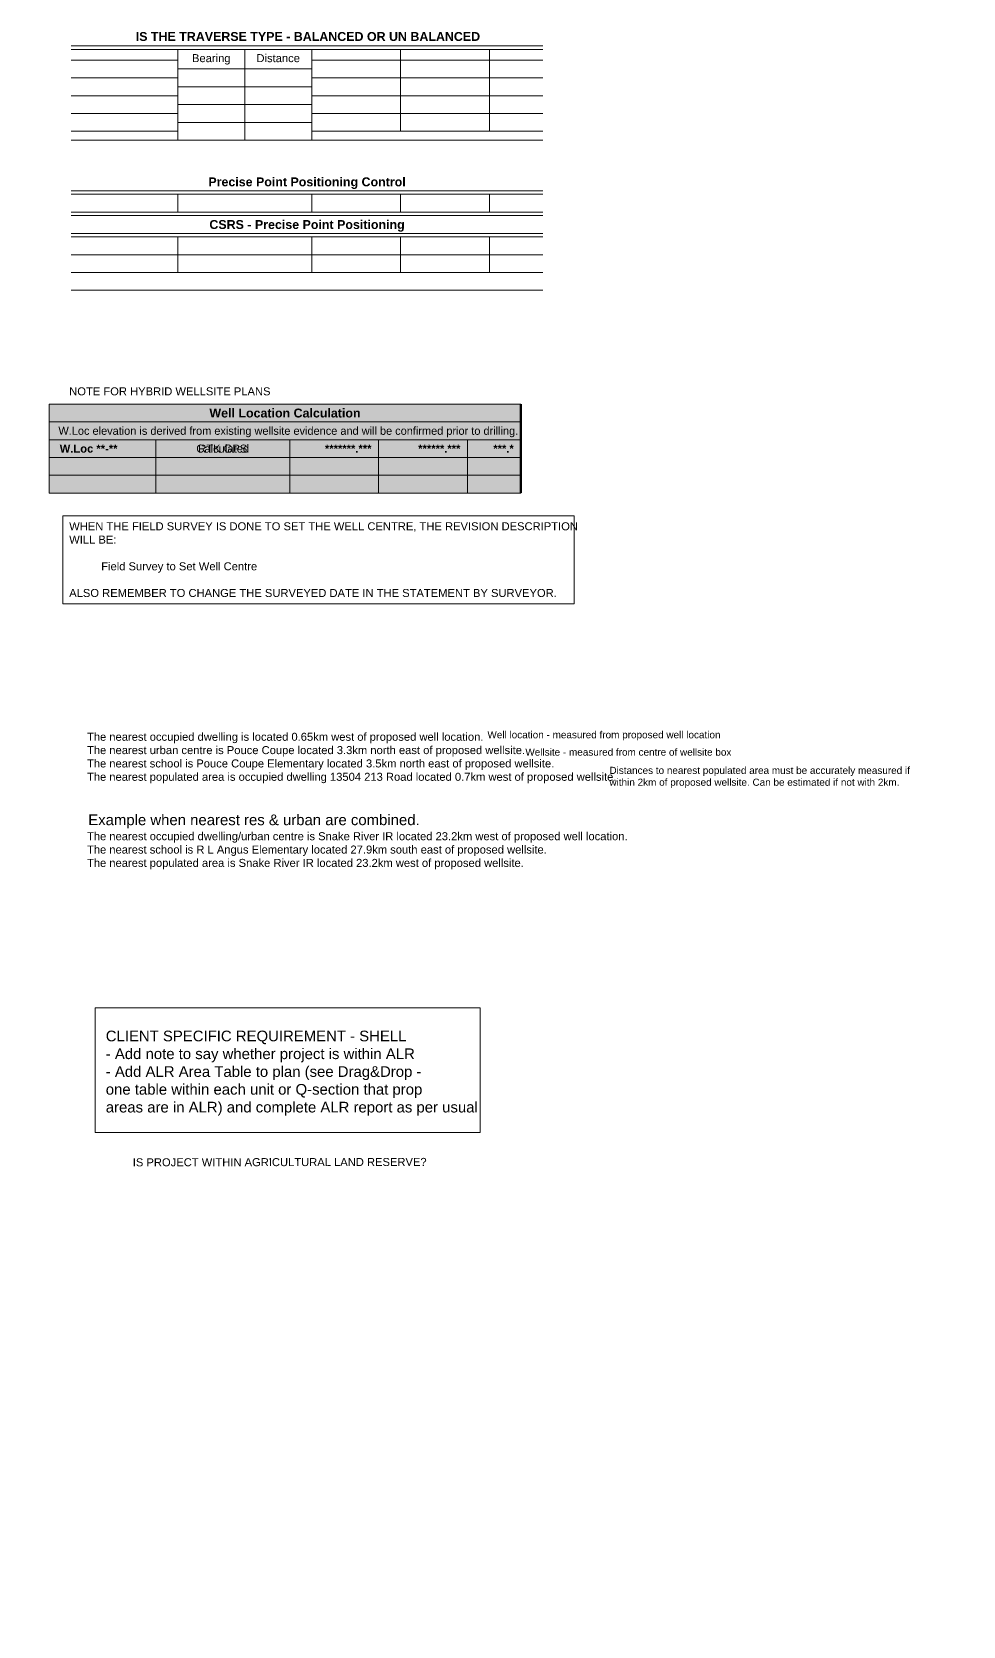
# Paper-space layout 'WellPlan' of a CAD drawing. Extents: x -547 to 11411, y -485 to 420.
# Drawn here: x 32.9 to 294.7, y -32.9 to 415.4 of the extents above; entities that cross this region are included whole.
import ezdxf
from ezdxf.enums import TextEntityAlignment as Align

# ---------------------------------------------------------------- set-up
doc = ezdxf.new("R2010")
doc.units = 0
doc.layers.add('Dwg_NoPrint', color=2, linetype='Continuous', lineweight=15, plot=False)
for name, color, linetype, lineweight in [('Dwg_Title', 7, 'Continuous', 13), ('Dwg_Wipeout', 255, 'Continuous', 20), ('Template_Notes', 134, 'Continuous', 13), ('Txt_Title', 7, 'Continuous', 15)]:
    doc.layers.add(name, color=color, linetype=linetype, lineweight=lineweight)
doc.styles.add('Sans', font='sanss___.ttf')
doc.styles.add('Sans_B', font='sanssb__.ttf')

# ---------------------------------------------------------------- blocks, each defined once
blk = doc.blocks.new('*U46')
at = {"layer": 'Dwg_Title'}
for p, q in [((0, -5), (132.64, -5)), ((0, -6), (132.64, -6)), ((30, -16.5), (30, -6)), ((48.82, -16.5), (48.82, -6)), ((0, -9), (30, -9)), ((30, -11.5), (67.64, -11.5)), ((67.64, -9), (132.64, -9)), ((0, -14), (30, -14)), ((30, -16.5), (67.64, -16.5)), ((30, -16.5), (30, -21.5)), ((48.82, -16.5), (48.82, -21.5)), ((67.64, -14), (132.64, -14)), ((67.64, -16.5), (67.64, -21.5)), ((92.64, -14), (92.64, -19)), ((117.64, -14), (117.64, -19)), ((0, -19), (30, -19)), ((30, -21.5), (67.64, -21.5)), ((30, -21.5), (30, -26.5)), ((48.82, -21.5), (48.82, -26.5)), ((67.64, -19), (132.64, -19)), ((67.64, -21.5), (67.64, -26.5)), ((92.64, -19), (92.64, -24)), ((117.64, -19), (117.64, -24)), ((0, -24), (30, -24)), ((30, -26.5), (67.64, -26.5)), ((30, -26.5), (30, -31.5)), ((48.82, -26.5), (48.82, -31.5)), ((67.64, -24), (132.64, -24)), ((67.64, -26.5), (67.64, -31.5)), ((92.64, -24), (92.64, -29)), ((117.64, -24), (117.64, -29)), ((0, -29), (30, -29)), ((67.64, -29), (132.64, -29)), ((0, -31.5), (132.64, -31.5))]:
    blk.add_line(p, q, dxfattribs=at)
at = {"layer": 'Dwg_Title', "flags": 128}
for points in [[(67.64, -6), (67.64, -16.5)], [(92.64, -6), (92.64, -14)], [(117.64, -6), (117.64, -14)]]:
    blk.add_lwpolyline(points, dxfattribs=at)
at = {"layer": 'Dwg_Title', "style": 'Sans'}
for s, p in [('Bearing', (39.39, -8.45)), ('Distance', (58.21, -8.45))]:
    blk.add_text(s, height=2.25, dxfattribs=at).set_placement(p, align=Align.MIDDLE_CENTER)
blk = doc.blocks.new('*U47')
at = {"layer": 'Dwg_Title', "color": 2, "style": 'Sans_B'}
blk.add_text('IS THE TRAVERSE TYPE - BALANCED OR UN BALANCED', height=2.5, dxfattribs=at).set_placement((66.57, -2.36), align=Align.MIDDLE_CENTER)
blk = doc.blocks.new('*U11')
at = {"layer": 'Dwg_NoPrint', "insert": (0, 0), "char_height": 2.25, "attachment_point": 1, "rotation": 0.0869, "style": 'Sans'}
blk.add_mtext('IS PROJECT WITHIN AGRICULTURAL LAND RESERVE?', dxfattribs=at)
blk = doc.blocks.new('note_hybrid')
at = {"layer": 'Dwg_Wipeout'}
blk.add_hatch(color=255, dxfattribs=at).paths.add_polyline_path([(0, 0), (132.64, 0), (132.64, -25), (0, -25)])
at = {"layer": 'Txt_Title', "color": 5, "flags": 128}
blk.add_lwpolyline([(0, 0), (132.64, 0), (132.64, -25), (0, -25)], close=True, dxfattribs=at)
at = {"layer": 'Txt_Title', "color": 5, "const_width": 0.7, "flags": 128}
blk.add_lwpolyline([(132.64, 0), (132.64, -25)], dxfattribs=at)
at = {"layer": 'Txt_Title', "color": 5, "flags": 128}
for points in [[(0, -5), (132.64, -5)], [(0, -10), (132.64, -10)], [(30, -25), (30, -10)], [(67.64, -25), (67.64, -10)], [(92.64, -25), (92.64, -10)], [(117.64, -25), (117.64, -10)], [(0, -15), (132.64, -15)], [(0, -20), (132.64, -20)]]:
    blk.add_lwpolyline(points, dxfattribs=at)
at = {"layer": 'Txt_Title', "color": 5, "style": 'Sans_B'}
blk.add_text('Well Location Calculation', height=2.5, dxfattribs=at).set_placement((66.32, -2.5), align=Align.MIDDLE_CENTER)
at = {"layer": 'Txt_Title', "style": 'Sans'}
blk.add_text('RTK GPS', height=2.25, dxfattribs=at).set_placement((48.82, -12.5), align=Align.MIDDLE_CENTER)
at = {"layer": 'Txt_Title', "color": 5, "style": 'Sans', "width": 0.98}
blk.add_attdef('HYBRID_H2', text='', height=2.25, dxfattribs=at).set_placement((2.63, -7.5), align=Align.MIDDLE_LEFT)
at = {"layer": 'Txt_Title', "color": 5, "style": 'Sans_B'}
for tag, p in [('HYBRID_DESC1', (3, -12.5)), ('HYBRID_DESC2', (3, -17.5)), ('HYBRID_DESC3', (3, -22.5))]:
    blk.add_attdef(tag, text='', height=2.25, dxfattribs=at).set_placement(p, align=Align.MIDDLE_LEFT)
at = {"layer": 'Txt_Title', "color": 5, "style": 'Sans'}
for tag, p in [('HYBRID_TYPE1', (48.82, -12.5)), ('HYBRID_TYPE2', (48.82, -17.5)), ('HYBRID_TYPE3', (48.82, -22.5))]:
    blk.add_attdef(tag, text='', height=2.25, dxfattribs=at).set_placement(p, align=Align.MIDDLE_CENTER)
at = {"layer": 'Txt_Title', "color": 5, "style": 'Sans_B'}
for tag, p in [('HYBRID_NORTH1', (90.64, -12.5)), ('HYBRID_EAST1', (115.64, -12.5)), ('HYBRID_ELEV1', (130.64, -12.5)), ('HYBRID_NORTH2', (90.64, -17.5)), ('HYBRID_EAST2', (115.64, -17.5)), ('HYBRID_ELEV2', (130.64, -17.5)), ('HYBRID_NORTH3', (90.64, -22.5)), ('HYBRID_EAST3', (115.64, -22.5)), ('HYBRID_ELEV3', (130.64, -22.5))]:
    blk.add_attdef(tag, text='', height=2.25, dxfattribs=at).set_placement(p, align=Align.MIDDLE_RIGHT)
blk = doc.blocks.new('TravTbl_PPP')
at = {"layer": 'Dwg_Title'}
for p, q in [((0, -6), (132.64, -6)), ((0, -7), (132.64, -7)), ((30, -12), (30, -7)), ((92.64, -12), (92.64, -7)), ((0, -12), (132.64, -12)), ((0, -13), (132.64, -13)), ((0, -18), (132.64, -18)), ((0, -19), (132.64, -19)), ((30, -29), (30, -19)), ((0, -24), (132.64, -24)), ((0, -29), (132.64, -29)), ((0, -34), (132.64, -34))]:
    blk.add_line(p, q, dxfattribs=at)
at = {"layer": 'Dwg_Title', "flags": 128}
for points in [[(67.64, -7), (67.64, -12)], [(117.64, -7), (117.64, -12)], [(67.64, -19), (67.64, -29)], [(92.64, -19), (92.64, -29)], [(117.64, -19), (117.64, -29)]]:
    blk.add_lwpolyline(points, dxfattribs=at)
at = {"layer": 'Txt_Title', "style": 'Sans_B'}
for s, p in [('Precise Point Positioning Control', (66.32, -3.5)), ('CSRS - Precise Point Positioning', (66.32, -15.5))]:
    blk.add_text(s, height=2.5, dxfattribs=at).set_placement(p, align=Align.MIDDLE_CENTER)

psp = doc.layouts.new('WellPlan')

# ---------------------------------------------------------------- linework, layer by layer
at = {"layer": 'Dwg_NoPrint'}
psp.add_lwpolyline([(41.6, 254.5), (41.6, 279.25), (185.33, 279.25), (185.33, 254.5)], close=True, dxfattribs=at)
at = {"layer": 'Dwg_NoPrint', "color": 4}
psp.add_lwpolyline([(50.66, 105.9), (50.66, 140.91), (158.9, 140.91), (158.9, 105.9)], close=True, dxfattribs=at)

# ---------------------------------------------------------------- block references
for name, p in [('*U47', (43.92, 416.42)), ('TravTbl_PPP', (43.92, 376.69))]:
    psp.add_blockref(name, p)
at = {"layer": 'Dwg_Title'}
for name, p in [('*U46', (43.92, 416.42)), ('*U11', (61.25, 98.6))]:
    psp.add_blockref(name, p, dxfattribs=at)
psp.add_blockref('note_hybrid', (37.72, 310.68), dxfattribs=at).add_auto_attribs({'HYBRID_H2': 'W.Loc elevation is derived from existing wellsite evidence and will be confirmed prior to drilling.', 'HYBRID_DESC1': 'W.Loc **-**', 'HYBRID_TYPE1': 'Calculated', 'HYBRID_NORTH1': '*******.***', 'HYBRID_EAST1': '******.***', 'HYBRID_ELEV1': '***.*'})

# ---------------------------------------------------------------- texts
at = {"layer": 'Dwg_NoPrint', "style": 'Sans'}
psp.add_text('NOTE FOR HYBRID WELLSITE PLANS', height=2.25, dxfattribs=at).set_placement((43.38, 314.28), align=Align.MIDDLE_LEFT)
at = {"layer": 'Dwg_NoPrint', "attachment_point": 1, "style": 'Sans'}
for s, insert, char_height in [('WHEN THE FIELD SURVEY IS DONE TO SET THE WELL CENTRE, THE REVISION DESCRIPTION\\PWILL BE:\\P\\P^IField Survey to Set Well Centre\\P\\PALSO REMEMBER TO CHANGE THE SURVEYED DATE IN THE STATEMENT BY SURVEYOR.', (43.38, 277.46), 2.25), ('Well location - measured from proposed well location', (160.95, 218.72), 2), ('Wellsite - measured from centre of wellsite box', (171.62, 213.83), 2)]:
    psp.add_mtext(s, dxfattribs=dict(at, insert=insert, char_height=char_height))
at = {"layer": 'Dwg_NoPrint', "insert": (195.25, 208.7), "char_height": 2, "width": 84.8339, "attachment_point": 1, "style": 'Sans'}
psp.add_mtext('Distances to nearest populated area must be accurately measured if within 2km of proposed wellsite. Can be estimated if not with 2km.', dxfattribs=at)
at = {"layer": 'Dwg_NoPrint', "color": 4, "insert": (53.66, 134.51), "char_height": 3, "attachment_point": 1, "style": 'Sans'}
psp.add_mtext('CLIENT SPECIFIC REQUIREMENT - SHELL\\P- Add note to say whether project is within ALR\\P- Add ALR Area Table to plan (see Drag&Drop -\\Pone table within each unit or Q-section that prop\\Pareas are in ALR) and complete ALR report as per usual', dxfattribs=at)
at = {"layer": 'Dwg_Title', "insert": (48.37, 211.18), "char_height": 2.25, "width": 156.5532, "attachment_point": 4, "style": 'Sans'}
psp.add_mtext('The nearest occupied dwelling is located 0.65km west of proposed well location.\\PThe nearest urban centre is Pouce Coupe located 3.3km north east of proposed wellsite.\\PThe nearest school is Pouce Coupe Elementary located 3.5km north east of proposed wellsite.\\PThe nearest populated area is occupied dwelling 13504 213 Road located 0.7km west of proposed wellsite.', dxfattribs=at)
at = {"layer": 'Template_Notes', "insert": (48.73, 195.29), "char_height": 3, "attachment_point": 1, "style": 'Sans'}
psp.add_mtext('Example when nearest res & urban are combined.', dxfattribs=at)
at = {"layer": 'Txt_Title', "insert": (48.37, 185.09), "char_height": 2.25, "width": 179.5394, "attachment_point": 4, "style": 'Sans'}
psp.add_mtext('The nearest occupied dwelling/urban centre is Snake River IR located 23.2km west of proposed well location.\\PThe nearest school is R L Angus Elementary located 27.9km south east of proposed wellsite.\\PThe nearest populated area is Snake River IR located 23.2km west of proposed wellsite.                                          ', dxfattribs=at)

doc.saveas('drawing.dxf')
